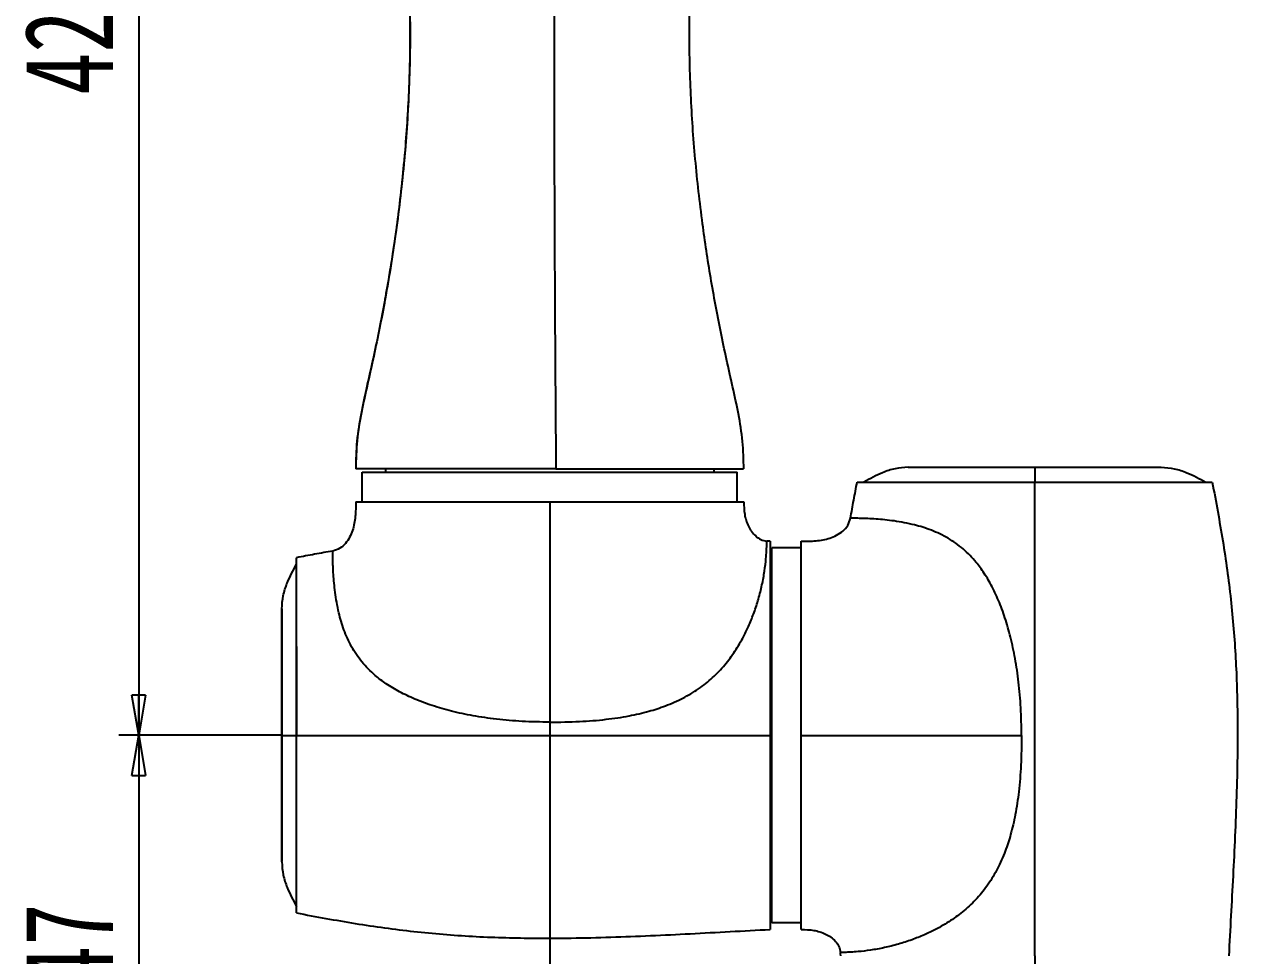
# Model space of a CAD drawing. Header units: millimetres. Extents: x 0 to 841, y 0 to 594.
# Drawn here: x 498.3 to 621.3, y 127.9 to 222.3 of the extents above; entities that cross this region are included whole.
import ezdxf

# ---------------------------------------------------------------- set-up
doc = ezdxf.new("R2010")
doc.units = ezdxf.units.MM
doc.layers.add('10', color=7, linetype='Continuous')
doc.styles.add('SLDTEXTSTYLE4', font='TXT', dxfattribs={"width": 0.7})
doc.dimstyles.new('SLDDIMSTYLE0', dxfattribs={"dimtxt": 9, "dimasz": 4.08, "dimexe": 0, "dimexo": 0.0625, "dimgap": 2.25, "dimtad": 2, "dimlfac": 3, "dimrnd": 1e-09, "dimzin": 12, "dimdsep": 46, "dimtxsty": 'SLDTEXTSTYLE4', "dimblk1": 'CLOSED', "dimblk2": 'CLOSED', "dimsah": 1, "dimcen": 0.09, "dimadec": 0, "dimazin": 3, "dimtfac": 1, "dimtofl": 0, "dimtmove": 0, "dimatfit": 3, "dimldrblk": 'CLOSED', "dimfxl": 0, "dimfrac": 2, "dimtolj": 1, "dimtzin": 12, "dimarcsym": 0})

# ---------------------------------------------------------------- blocks, each defined once
blk = doc.blocks.new('_Closed')
at = {"color": 0, "linetype": 'ByBlock', "lineweight": -2}
for p, q in [((-1, 0.166667), (0, 0)), ((-1, 0.166667), (-1, -0.166667)), ((0, 0), (-1, -0.166667)), ((0, 0), (-1, 0))]:
    blk.add_line(p, q, dxfattribs=at)
blk = doc.blocks.new('_D_12')
at = {"layer": '10'}
for p, q in [((551.58, 151.56), (551.58, 89.39)), ((600.75, 127.89), (600.75, 89.39)), ((551.58, 91.39), (600.75, 91.39))]:
    blk.add_line(p, q, dxfattribs=at)
at = {"layer": '10', "xscale": 4.08, "yscale": 4.08}
for p, rotation in [((551.58, 91.39, 0), 179.9999999941295), ((600.75, 91.39, 0), 359.9999999941294)]:
    blk.add_blockref('_Closed', p, dxfattribs=dict(at, rotation=rotation))
at = {"layer": '10', "insert": (573.02, 103), "char_height": 9, "attachment_point": 1, "rotation": 360, "style": 'SLDTEXTSTYLE4'}
blk.add_mtext('147', dxfattribs=at)
blk = doc.blocks.new('_D_13')
at = {"layer": '10'}
for p, q in [((524.41, 150.23), (507.91, 150.23)), ((509.91, 150.23), (509.91, 101.39)), ((576.08, 101.39), (507.91, 101.39))]:
    blk.add_line(p, q, dxfattribs=at)
at = {"layer": '10', "xscale": 4.08, "yscale": 4.08}
for p, rotation in [((509.91, 150.23, 0), 89.99999995012676), ((509.91, 101.39, 0), 269.9999999501268)]:
    blk.add_blockref('_Closed', p, dxfattribs=dict(at, rotation=rotation))
at = {"layer": '10', "insert": (498.31, 120.33), "char_height": 9, "attachment_point": 1, "rotation": 90, "style": 'SLDTEXTSTYLE4'}
blk.add_mtext('147', dxfattribs=at)
blk = doc.blocks.new('_D_14')
at = {"layer": '10'}
for p, q in [((524.41, 293.23), (507.91, 293.23)), ((509.91, 293.23), (509.91, 150.23)), ((524.41, 150.23), (507.91, 150.23))]:
    blk.add_line(p, q, dxfattribs=at)
at = {"layer": '10', "xscale": 4.08, "yscale": 4.08}
for p, rotation in [((509.91, 293.23, 0), 89.99999995012676), ((509.91, 150.23, 0), 269.9999999501268)]:
    blk.add_blockref('_Closed', p, dxfattribs=dict(at, rotation=rotation))
at = {"layer": '10', "insert": (498.31, 215.13), "char_height": 9, "attachment_point": 1, "rotation": 90, "style": 'SLDTEXTSTYLE4'}
blk.add_mtext('427', dxfattribs=at)

msp = doc.modelspace()

# ---------------------------------------------------------------- linework, layer by layer
at = {"color": 7, "linetype": 'Continuous', "lineweight": 25}
for p, q in [((534.9203, 177.2277), (534.9203, 176.8944)), ((568.237, 176.8944), (568.237, 177.2277)), ((532.5786, 173.8944), (532.5786, 176.8944)), ((570.5786, 173.8944), (570.5786, 176.8944)), ((577.079, 169.2277), (574.079, 169.2277)), ((574.079, 166.886), (573.9123, 166.886)), ((573.9123, 133.5694), (574.079, 133.5694)), ((577.079, 131.2277), (574.079, 131.2277))]:
    msp.add_line(p, q, dxfattribs=at)
at = {"color": 8, "linetype": 'Continuous', "lineweight": 25}
msp.add_line((574.079, 150.2277), (573.9123, 150.2277), dxfattribs=at)
at = {"color": 7, "linetype": 'Continuous', "lineweight": 25, "flags": 128}
for points in [[(532.5786, 176.8944), (532.6372, 176.8944), (532.8125, 176.8944), (533.1036, 176.8944), (533.5085, 176.8944), (534.0249, 176.8944), (534.6495, 176.8944), (535.3785, 176.8944), (536.2073, 176.8944), (537.1309, 176.8944), (538.1436, 176.8944), (539.2391, 176.8944), (540.4107, 176.8944), (541.6512, 176.8944), (542.9528, 176.8944), (544.3076, 176.8944), (545.7073, 176.8944), (547.1432, 176.8944), (548.6064, 176.8944), (550.0879, 176.8944), (551.5786, 176.8944), (553.0693, 176.8944), (554.5509, 176.8944), (556.0141, 176.8944), (557.4499, 176.8944), (558.8496, 176.8944), (560.2044, 176.8944), (561.5061, 176.8944), (562.7465, 176.8944), (563.9181, 176.8944), (565.0137, 176.8944), (566.0263, 176.8944), (566.9499, 176.8944), (567.7788, 176.8944), (568.5077, 176.8944), (569.1323, 176.8944), (569.6487, 176.8944), (570.0537, 176.8944), (570.3447, 176.8944), (570.5201, 176.8944), (570.5786, 176.8944)], [(573.9123, 169.8944), (573.7257, 169.9042), (573.579, 169.9119)], [(574.079, 131.2277), (574.079, 131.2863), (574.079, 131.4616), (574.079, 131.7527), (574.079, 132.1576), (574.079, 132.674), (574.079, 133.2986), (574.079, 134.0275), (574.079, 134.8564), (574.079, 135.78), (574.079, 136.7927), (574.079, 137.8882), (574.079, 139.0598), (574.079, 140.3002), (574.079, 141.6019), (574.079, 142.9567), (574.079, 144.3564), (574.079, 145.7922), (574.079, 147.2554), (574.079, 148.737), (574.079, 150.2277), (574.079, 151.7184), (574.079, 153.2), (574.079, 154.6632), (574.079, 156.099), (574.079, 157.4987), (574.079, 158.8535), (574.079, 160.1552), (574.079, 161.3956), (574.079, 162.5672), (574.079, 163.6627), (574.079, 164.6754), (574.079, 165.599), (574.079, 166.4279), (574.079, 167.1568), (574.079, 167.7814), (574.079, 168.2978), (574.079, 168.7027), (574.079, 168.9938), (574.079, 169.1691), (574.079, 169.2277)], [(581.079, 127.894), (581.0692, 128.0807), (581.0615, 128.2273)]]:
    msp.add_lwpolyline(points, dxfattribs=at)
at = {"color": 7, "linetype": 'Continuous', "lineweight": 25}
for points, knots in [([(531.912, 266.2277), (531.9472, 265.2929), (532.0177, 263.4212), (532.4768, 260.641), (533.0509, 257.8794), (533.6556, 255.1166), (534.3922, 251.4522), (535.2207, 246.8836), (536.0963, 241.0528), (536.8095, 234.8563), (537.2868, 228.2958), (537.4626, 221.8283), (537.3323, 215.4618), (536.9191, 209.2022), (536.2415, 202.9538), (535.4893, 197.8687), (534.7942, 193.9377), (534.2545, 191.1491), (533.6734, 188.3641), (533.0363, 185.5909), (532.434, 182.8211), (531.9649, 180.0347), (531.9296, 178.1612), (531.912, 177.2277)], [0, 0, 0, 0, 0.03120182, 0.06247195, 0.09389754, 0.12539452, 0.15688272, 0.21867898, 0.28038071, 0.35369409, 0.42685911, 0.49991076, 0.56960905, 0.63937053, 0.70927527, 0.77937895, 0.81093471, 0.84254145, 0.87420144, 0.90590878, 0.93752353, 0.96886898, 1, 1, 1, 1]), ([(531.9215, 266.2277), (531.9655, 265.181), (532.0537, 263.0844), (532.6128, 259.9761), (533.2799, 256.8866), (533.9394, 253.787), (534.7329, 249.6775), (535.6067, 244.5538), (536.4889, 238.0144), (537.1395, 231.0655), (537.4649, 223.7117), (537.3936, 216.356), (536.9256, 209.0095), (536.0959, 201.6785), (535.1664, 195.8542), (534.337, 191.5208), (533.747, 188.6601), (533.0961, 185.8114), (532.4712, 182.9687), (531.9788, 180.1093), (531.9406, 178.1859), (531.9215, 177.2277)], [0, 0, 0, 0, 0.034934742, 0.069981942, 0.105219621, 0.140504391, 0.175766957, 0.244951005, 0.314002832, 0.396022447, 0.477873178, 0.559644316, 0.641484356, 0.72352857, 0.805871721, 0.838320594, 0.870826036, 0.903387384, 0.935862371, 0.96804614, 1, 1, 1, 1]), ([(552.1914, 266.2277), (552.1903, 265.4789), (552.1881, 263.9779), (552.1743, 261.7592), (552.1581, 259.5565), (552.1419, 257.3509), (552.1273, 255.1384), (552.1136, 252.9249), (552.0936, 249.4184), (552.0702, 244.5991), (552.0455, 238.0613), (552.0273, 231.0991), (552.0185, 223.7186), (552.0212, 216.3315), (552.035, 208.9612), (552.0585, 201.6255), (552.0838, 195.9433), (552.1056, 191.8944), (552.1201, 189.4529), (552.1357, 187.0116), (552.153, 184.5751), (552.1711, 182.1469), (552.1873, 179.7062), (552.19, 178.0517), (552.1914, 177.2277)], [0, 0, 0, 0, 0.02498776, 0.05009221, 0.07533389, 0.10056794, 0.12572582, 0.15082991, 0.17589451, 0.24471697, 0.3135852, 0.39569525, 0.4778603, 0.56003412, 0.64219305, 0.72423765, 0.80613326, 0.83373509, 0.86138503, 0.88909835, 0.91691087, 0.9447818, 0.97249992, 1, 1, 1, 1]), ([(571.2453, 177.2277), (571.2278, 178.1592), (571.1928, 180.0286), (570.7255, 182.809), (570.1251, 185.5728), (569.4893, 188.3399), (568.7229, 192.0089), (567.8708, 196.5798), (566.9892, 202.4115), (566.2875, 208.6058), (565.8336, 215.1631), (565.6941, 221.6294), (565.86, 227.9969), (566.2967, 234.2596), (566.9868, 240.5104), (567.7364, 245.5962), (568.4155, 249.5268), (568.9382, 252.3123), (569.4965, 255.0924), (570.1024, 257.8613), (570.6782, 260.6288), (571.1391, 263.415), (571.2099, 265.2908), (571.2453, 266.2277)], [0, 0, 0, 0, 0.03106305, 0.06233918, 0.09388392, 0.12552215, 0.15711368, 0.21901417, 0.28072242, 0.35397774, 0.42706928, 0.50008678, 0.56981644, 0.63964737, 0.7096119, 0.77971561, 0.81123371, 0.84277317, 0.87433004, 0.90589602, 0.93739102, 0.96873002, 1, 1, 1, 1]), ([(552.1914, 177.2277), (551.4603, 177.2277), (549.9959, 177.2277), (547.8182, 177.2277), (545.6815, 177.2277), (543.6147, 177.2277), (541.6425, 177.2277), (539.7937, 177.2277), (538.0971, 177.2277), (536.5692, 177.2277), (535.2285, 177.2277), (534.0998, 177.2277), (533.1881, 177.2277), (532.5116, 177.2277), (532.0621, 177.2277), (531.9684, 177.2277), (531.9215, 177.2277)], [0, 0, 0, 0, 0.07096206, 0.14214699, 0.21310919, 0.28461742, 0.35635345, 0.4278615, 0.49939228, 0.57115145, 0.6426824, 0.71417965, 0.78590463, 0.8574018, 0.9287009, 1, 1, 1, 1]), ([(552.1914, 177.2277), (552.9209, 177.2277), (554.3823, 177.2277), (556.5363, 177.2277), (558.6357, 177.2277), (560.6497, 177.2277), (562.5554, 177.2277), (564.3246, 177.2277), (565.9292, 177.2277), (567.3542, 177.2277), (568.5825, 177.2277), (569.5901, 177.2277), (570.3751, 177.2277), (570.9161, 177.2277), (571.2113, 177.2277), (571.2177, 177.2277), (571.2204, 177.2277)], [0, 0, 0, 0, 0.07239789, 0.14502315, 0.21742118, 0.29037629, 0.3635638, 0.43651872, 0.50949684, 0.58270797, 0.65568625, 0.72863016, 0.8018064, 0.87475023, 0.94749197, 1, 1, 1, 1]), ([(587.9123, 177.394), (587.4699, 177.3611), (586.5788, 177.2948), (585.0514, 176.7805), (584.0345, 176.2305), (583.4123, 175.894)], [0, 0, 0, 0, 0.276772047, 0.55746958, 1, 1, 1, 1]), ([(587.9123, 177.394), (587.916, 177.394), (587.9234, 177.394), (588.0468, 177.394), (588.3195, 177.394), (588.7427, 177.394), (589.2696, 177.394), (589.9528, 177.394), (590.8086, 177.394), (591.8313, 177.394), (592.9788, 177.394), (594.2055, 177.394), (595.6177, 177.394), (597.2105, 177.394), (598.9716, 177.394), (600.1516, 177.394), (600.7457, 177.394)], [0, 0, 0, 0, 0.08397261, 0.16679981, 0.24932864, 0.31185082, 0.3748044, 0.43760771, 0.5, 0.56239229, 0.6251956, 0.68814918, 0.75067136, 0.83320019, 0.91602739, 1, 1, 1, 1]), ([(600.7457, 177.394), (600.7457, 177.3611), (600.7457, 177.2948), (600.7457, 176.7805), (600.7457, 176.2305), (600.7457, 175.894)], [0, 0, 0, 0, 0.276772048, 0.557469579, 1, 1, 1, 1]), ([(600.7457, 177.394), (601.3397, 177.394), (602.5197, 177.394), (604.2808, 177.394), (605.8737, 177.394), (607.2858, 177.394), (608.5125, 177.394), (609.66, 177.394), (610.6827, 177.394), (611.5385, 177.394), (612.2217, 177.394), (612.7486, 177.394), (613.1718, 177.394), (613.4445, 177.394), (613.5679, 177.394), (613.5753, 177.394), (613.579, 177.394)], [0, 0, 0, 0, 0.08397261, 0.16679981, 0.24932864, 0.31185082, 0.3748044, 0.43760771, 0.5, 0.56239229, 0.6251956, 0.68814918, 0.75067136, 0.83320019, 0.91602739, 1, 1, 1, 1]), ([(613.579, 177.394), (614.0214, 177.3611), (614.9125, 177.2948), (616.4399, 176.7805), (617.4568, 176.2305), (618.079, 175.894)], [0, 0, 0, 0, 0.27677205, 0.55746958, 1, 1, 1, 1]), ([(582.0665, 172.2273), (582.1753, 172.8384), (582.3931, 174.0622), (582.628, 175.2828), (582.7457, 175.894)], [0, 0, 0, 0, 0.49928449, 1, 1, 1, 1]), ([(582.7457, 175.894), (582.7613, 175.894), (582.7921, 175.894), (583.1168, 175.894), (583.6643, 175.894), (584.3843, 175.894), (585.2138, 175.894), (586.22, 175.894), (587.4079, 175.894), (588.7752, 175.894), (590.2965, 175.894), (591.9336, 175.894), (593.814, 175.894), (595.9416, 175.894), (598.3252, 175.894), (599.9306, 175.894), (600.7457, 175.894)], [0, 0, 0, 0, 0.0844124, 0.166252754, 0.248613662, 0.311470601, 0.374516046, 0.438425211, 0.500000071, 0.561566868, 0.62548263, 0.688518127, 0.751386305, 0.833738536, 0.915582973, 1, 1, 1, 1]), ([(600.7457, 127.894), (600.7457, 130.5899), (600.7457, 135.9701), (600.7457, 144.0236), (600.7457, 151.384), (600.7457, 158.0479), (600.7457, 164.0203), (600.7457, 169.9717), (600.7457, 173.9153), (600.7457, 175.894)], [0, 0, 0, 0, 0.16807744, 0.33543103, 0.5018766, 0.62618291, 0.75028954, 0.87470388, 1, 1, 1, 1]), ([(600.7457, 175.894), (601.5607, 175.894), (603.166, 175.894), (605.5496, 175.894), (607.6772, 175.894), (609.5577, 175.894), (611.1948, 175.894), (612.7161, 175.894), (614.0834, 175.894), (615.2713, 175.894), (616.2775, 175.894), (617.107, 175.894), (617.827, 175.894), (618.3745, 175.894), (618.6992, 175.894), (618.73, 175.894), (618.7457, 175.894)], [0, 0, 0, 0, 0.08441164, 0.16625611, 0.24861369, 0.31148186, 0.37451736, 0.43842697, 0.49999992, 0.56156864, 0.62548395, 0.68852939, 0.75138633, 0.83374189, 0.91558221, 1, 1, 1, 1]), ([(618.7457, 175.894), (619.1152, 173.9153), (619.8517, 169.9717), (620.6756, 164.0203), (621.1623, 158.0479), (621.3559, 151.384), (621.24, 144.0236), (620.8584, 135.9701), (620.5612, 130.5899), (620.4123, 127.894)], [0, 0, 0, 0, 0.12529612, 0.24971046, 0.37381709, 0.4981234, 0.66456897, 0.83192256, 1, 1, 1, 1]), ([(531.9123, 173.8944), (531.9129, 173.3928), (531.9141, 172.4173), (531.6947, 171.1998), (531.3135, 170.2953), (530.8991, 169.6634), (530.326, 169.1269), (529.8306, 168.981), (529.579, 168.9069)], [0, 0, 0, 0, 0.25222395, 0.49052844, 0.61599861, 0.74346822, 0.86967653, 1, 1, 1, 1]), ([(531.9123, 173.8944), (531.9444, 173.8944), (532.0084, 173.8944), (532.5205, 173.8944), (533.3214, 173.8944), (534.4256, 173.8944), (535.8094, 173.8944), (537.4596, 173.8944), (539.3579, 173.8944), (541.4829, 173.8944), (543.611, 173.8944), (545.665, 173.8944), (547.592, 173.8944), (549.5717, 173.8944), (550.9091, 173.8944), (551.579, 173.8944)], [0, 0, 0, 0, 0.08290449, 0.16516072, 0.24693568, 0.32840798, 0.40991445, 0.49173433, 0.5742444, 0.65754704, 0.74178067, 0.80568152, 0.87010059, 0.93493086, 1, 1, 1, 1]), ([(551.579, 173.8944), (551.579, 171.9954), (551.579, 168.2451), (551.579, 162.661), (551.579, 157.1159), (551.579, 153.4219), (551.579, 151.561)], [0, 0, 0, 0, 0.25485246, 0.50330417, 0.74978984, 1, 1, 1, 1]), ([(551.579, 173.8944), (552.4014, 173.8944), (554.0515, 173.8944), (556.4989, 173.8944), (558.8924, 173.8944), (561.1937, 173.8944), (563.3592, 173.8944), (565.1752, 173.8944), (566.6608, 173.8944), (567.8538, 173.8944), (568.8844, 173.8944), (569.8358, 173.8944), (570.6136, 173.8944), (571.1469, 173.8944), (571.2128, 173.8944), (571.2457, 173.8944)], [0, 0, 0, 0, 0.0798593, 0.16024485, 0.24146848, 0.32385488, 0.40719156, 0.49137733, 0.5550158, 0.61889626, 0.6828847, 0.74684514, 0.83179801, 0.91622636, 1, 1, 1, 1]), ([(571.2457, 173.8944), (571.2607, 173.4692), (571.2906, 172.6281), (571.5914, 171.6074), (572.018, 170.885), (572.4401, 170.4164), (572.9575, 170.0299), (573.3733, 169.951), (573.579, 169.9119)], [0, 0, 0, 0, 0.25326713, 0.50104938, 0.62445261, 0.75058633, 0.87657618, 1, 1, 1, 1]), ([(577.079, 169.894), (577.5806, 169.8934), (578.5561, 169.8923), (579.7735, 170.1116), (580.678, 170.4928), (581.31, 170.9072), (581.8464, 171.4804), (581.9923, 171.9757), (582.0665, 172.2273)], [0, 0, 0, 0, 0.25222395, 0.49052844, 0.61599861, 0.74346822, 0.86967653, 1, 1, 1, 1]), ([(599.4123, 150.2273), (599.3975, 151.1626), (599.3688, 152.9658), (599.1365, 155.5622), (598.7908, 157.9485), (598.3296, 160.1275), (597.7665, 162.1024), (597.1099, 163.872), (596.3722, 165.4302), (595.5694, 166.7741), (594.5838, 168.0825), (593.3363, 169.3162), (591.7476, 170.3808), (590.0353, 171.1425), (588.504, 171.5838), (587.2408, 171.8402), (586.2274, 171.9921), (585.2797, 172.0955), (584.3968, 172.1621), (583.5973, 172.2014), (582.9262, 172.22), (582.4256, 172.2264), (582.1171, 172.2275), (582.0838, 172.2274), (582.0665, 172.2273)], [0, 0, 0, 0, 0.06382768, 0.12304805, 0.1778432, 0.22854557, 0.27542195, 0.3186957, 0.35847507, 0.39470344, 0.42774362, 0.4737141, 0.51961012, 0.56808217, 0.61785405, 0.6511515, 0.68494031, 0.72024392, 0.75885771, 0.80125111, 0.8466443, 0.89416997, 0.94471604, 1, 1, 1, 1]), ([(551.579, 151.561), (552.5895, 151.5728), (554.4978, 151.595), (557.1882, 151.8095), (559.5337, 152.1577), (561.5444, 152.6205), (563.3752, 153.2111), (565.0755, 153.9535), (566.6928, 154.9097), (568.1264, 156.0473), (569.3539, 157.3524), (570.4016, 158.7789), (571.1978, 160.1482), (571.8275, 161.4656), (572.333, 162.7382), (572.7755, 164.1157), (573.1289, 165.5483), (573.376, 166.9474), (573.5031, 168.0854), (573.5582, 168.9297), (573.5764, 169.493), (573.5792, 169.8473), (573.5791, 169.8905), (573.579, 169.9119)], [0, 0, 0, 0, 0.06884543, 0.13000874, 0.18381849, 0.23044383, 0.27070672, 0.31519761, 0.35733512, 0.39982136, 0.44209097, 0.48384806, 0.52836752, 0.56177234, 0.59970278, 0.64304896, 0.69221578, 0.74732786, 0.80749369, 0.85516121, 0.90388983, 0.95238163, 1, 1, 1, 1]), ([(573.9123, 169.8944), (573.9123, 169.8618), (573.9123, 169.7968), (573.9123, 169.2746), (573.9123, 168.4504), (573.9123, 167.3079), (573.9123, 165.875), (573.9123, 164.174), (573.9123, 162.2342), (573.9123, 160.0892), (573.9123, 157.7756), (573.9123, 155.3329), (573.9123, 152.8025), (573.9123, 151.086), (573.9123, 150.2277)], [0, 0, 0, 0, 0.08334415, 0.16665448, 0.24999986, 0.33334652, 0.41664861, 0.49999952, 0.58334384, 0.66665476, 0.74999936, 0.83330664, 0.91665076, 1, 1, 1, 1]), ([(577.079, 150.2273), (577.079, 150.8972), (577.079, 152.2346), (577.079, 154.2144), (577.079, 156.1413), (577.079, 158.1953), (577.079, 160.3234), (577.079, 162.4483), (577.079, 164.3466), (577.079, 165.9969), (577.079, 167.3807), (577.079, 168.4849), (577.079, 169.2858), (577.079, 169.7979), (577.079, 169.8619), (577.079, 169.894)], [0, 0, 0, 0, 0.06506914, 0.12989941, 0.19431848, 0.25821933, 0.34244789, 0.42575057, 0.50826567, 0.59008061, 0.67158709, 0.75306433, 0.8348343, 0.9170905, 1, 1, 1, 1]), ([(529.579, 168.9069), (528.968, 168.7981), (527.7442, 168.5803), (526.5235, 168.3453), (525.9123, 168.2277)], [0, 0, 0, 0, 0.49928449, 1, 1, 1, 1]), ([(551.579, 151.561), (550.6437, 151.5759), (548.8405, 151.6046), (546.2441, 151.8369), (543.8578, 152.1826), (541.6788, 152.6438), (539.7039, 153.2068), (537.9343, 153.8635), (536.3761, 154.6012), (535.0322, 155.4039), (533.7238, 156.3895), (532.4902, 157.637), (531.4255, 159.2257), (530.6638, 160.9381), (530.2225, 162.4694), (529.9661, 163.7326), (529.8142, 164.746), (529.7108, 165.6936), (529.6443, 166.5766), (529.6049, 167.376), (529.5863, 168.0471), (529.5799, 168.5478), (529.5789, 168.8562), (529.5789, 168.8895), (529.579, 168.9069)], [0, 0, 0, 0, 0.06382768, 0.12304805, 0.1778432, 0.22854557, 0.27542195, 0.3186957, 0.35847507, 0.39470344, 0.42774362, 0.4737141, 0.51961012, 0.56808217, 0.61785405, 0.6511515, 0.68494031, 0.72024392, 0.75885771, 0.80125111, 0.8466443, 0.89416997, 0.94471604, 1, 1, 1, 1]), ([(524.4123, 163.061), (524.4452, 163.5034), (524.5115, 164.3945), (525.0258, 165.9219), (525.5758, 166.9388), (525.9123, 167.561)], [0, 0, 0, 0, 0.27677205, 0.55746958, 1, 1, 1, 1]), ([(525.9123, 150.2277), (525.9123, 151.0427), (525.9123, 152.648), (525.9123, 155.0316), (525.9123, 157.1593), (525.9123, 159.0397), (525.9123, 160.6768), (525.9123, 162.1981), (525.9123, 163.5654), (525.9123, 164.7533), (525.9123, 165.7595), (525.9123, 166.589), (525.9123, 167.3091), (525.9123, 167.8565), (525.9123, 168.1813), (525.9123, 168.2121), (525.9123, 168.2277)], [0, 0, 0, 0, 0.08441164, 0.16625611, 0.24861369, 0.31148186, 0.37451736, 0.43842697, 0.49999992, 0.56156864, 0.62548395, 0.68852939, 0.75138633, 0.83374189, 0.91558221, 1, 1, 1, 1]), ([(524.4123, 150.2277), (524.4123, 150.8217), (524.4123, 152.0017), (524.4123, 153.7628), (524.4123, 155.3557), (524.4123, 156.7679), (524.4123, 157.9945), (524.4123, 159.1421), (524.4123, 160.1647), (524.4123, 161.0206), (524.4123, 161.7038), (524.4123, 162.2306), (524.4123, 162.6538), (524.4123, 162.9265), (524.4123, 163.05), (524.4123, 163.0573), (524.4123, 163.061)], [0, 0, 0, 0, 0.08397261, 0.16679981, 0.24932864, 0.31185082, 0.3748044, 0.43760771, 0.5, 0.56239229, 0.6251956, 0.68814918, 0.75067136, 0.83320019, 0.91602739, 1, 1, 1, 1]), ([(524.4123, 163.061), (524.4123, 163.0573), (524.4123, 163.05), (524.4123, 162.9265), (524.4123, 162.6538), (524.4123, 162.2306), (524.4123, 161.7038), (524.4123, 161.0206), (524.4123, 160.1647), (524.4123, 159.1421), (524.4123, 157.9945), (524.4123, 156.7679), (524.4123, 155.3557), (524.4123, 153.7628), (524.4123, 152.0017), (524.4123, 150.8217), (524.4123, 150.2277)], [0, 0, 0, 0, 0.08397261, 0.16679981, 0.24932864, 0.31185082, 0.3748044, 0.43760771, 0.5, 0.56239229, 0.6251956, 0.68814918, 0.75067136, 0.83320019, 0.91602739, 1, 1, 1, 1]), ([(525.9123, 159.2277), (525.9123, 159.2267), (525.9123, 159.2248), (525.9123, 159.1386), (525.9123, 158.8901), (525.9123, 158.42), (525.9123, 157.6895), (525.9123, 156.6582), (525.9123, 155.4507), (525.9123, 154.182), (525.9123, 152.8743), (525.9123, 151.5542), (525.9123, 150.6714), (525.9123, 150.2277)], [0, 0, 0, 0, 0.09382074, 0.18660742, 0.27940517, 0.37332572, 0.46685297, 0.55968943, 0.64815961, 0.73658198, 0.82395847, 0.91151119, 1, 1, 1, 1]), ([(524.4123, 150.2277), (524.4452, 150.2277), (524.5115, 150.2277), (525.0258, 150.2277), (525.5758, 150.2277), (525.9123, 150.2277)], [0, 0, 0, 0, 0.27677205, 0.55746958, 1, 1, 1, 1]), ([(524.4123, 137.3944), (524.4123, 137.3981), (524.4123, 137.4054), (524.4123, 137.5289), (524.4123, 137.8016), (524.4123, 138.2248), (524.4123, 138.7516), (524.4123, 139.4348), (524.4123, 140.2907), (524.4123, 141.3133), (524.4123, 142.4608), (524.4123, 143.6875), (524.4123, 145.0997), (524.4123, 146.6925), (524.4123, 148.4537), (524.4123, 149.6337), (524.4123, 150.2277)], [0, 0, 0, 0, 0.08397261, 0.16679981, 0.24932864, 0.31185082, 0.3748044, 0.43760771, 0.5, 0.56239229, 0.6251956, 0.68814918, 0.75067136, 0.83320019, 0.91602739, 1, 1, 1, 1]), ([(524.4123, 150.2277), (524.4123, 149.6337), (524.4123, 148.4537), (524.4123, 146.6925), (524.4123, 145.0997), (524.4123, 143.6875), (524.4123, 142.4608), (524.4123, 141.3133), (524.4123, 140.2907), (524.4123, 139.4348), (524.4123, 138.7519), (524.4123, 138.224), (524.4123, 137.805), (524.4123, 137.5646), (524.4123, 137.5097), (524.4123, 137.4913)], [0, 0, 0, 0, 0.096011071, 0.190712537, 0.28507284, 0.356558314, 0.42853704, 0.500343941, 0.571680902, 0.643017863, 0.714824764, 0.78680349, 0.858288964, 0.952649267, 1, 1, 1, 1]), ([(525.9123, 150.2277), (527.8911, 150.2277), (531.8346, 150.2277), (537.786, 150.2277), (543.7585, 150.2277), (550.4223, 150.2277), (557.7827, 150.2277), (565.8362, 150.2277), (571.2164, 150.2277), (573.9123, 150.2277)], [0, 0, 0, 0, 0.12529612, 0.24971046, 0.37381709, 0.4981234, 0.66456897, 0.83192256, 1, 1, 1, 1]), ([(525.9123, 132.2277), (525.9123, 132.2433), (525.9123, 132.2741), (525.9123, 132.5988), (525.9123, 133.1463), (525.9123, 133.8664), (525.9123, 134.6959), (525.9123, 135.7021), (525.9123, 136.8899), (525.9123, 138.2572), (525.9123, 139.7785), (525.9123, 141.4157), (525.9123, 143.2961), (525.9123, 145.4236), (525.9123, 147.8073), (525.9123, 149.4126), (525.9123, 150.2277)], [0, 0, 0, 0, 0.0844124, 0.16625275, 0.24861366, 0.3114706, 0.37451605, 0.43842521, 0.50000007, 0.56156687, 0.62548263, 0.68851813, 0.75138631, 0.83373854, 0.91558297, 1, 1, 1, 1]), ([(525.9123, 141.2277), (525.9123, 141.2287), (525.9123, 141.2306), (525.9123, 141.3168), (525.9123, 141.5653), (525.9123, 142.0354), (525.9123, 142.7659), (525.9123, 143.7971), (525.9123, 145.0047), (525.9123, 146.2734), (525.9123, 147.5811), (525.9123, 148.9012), (525.9123, 149.784), (525.9123, 150.2277)], [0, 0, 0, 0, 0.09382074, 0.18660742, 0.27940517, 0.37332572, 0.46685297, 0.55968943, 0.64815961, 0.73658198, 0.82395847, 0.91151119, 1, 1, 1, 1]), ([(573.9123, 150.2277), (573.9123, 149.3695), (573.9123, 147.653), (573.9123, 145.1226), (573.9123, 142.6802), (573.9123, 140.3664), (573.9123, 138.2216), (573.9123, 136.2815), (573.9123, 134.5805), (573.9123, 133.1476), (573.9123, 132.005), (573.9123, 131.1808), (573.9123, 130.6586), (573.9123, 130.5936), (573.9123, 130.561)], [0, 0, 0, 0, 0.083343929, 0.166687977, 0.250000469, 0.333308162, 0.41665138, 0.500000886, 0.583346481, 0.666648502, 0.75000034, 0.833340407, 0.916650669, 1, 1, 1, 1]), ([(577.079, 150.2273), (578.978, 150.2273), (582.7282, 150.2273), (588.3124, 150.2273), (593.8574, 150.2273), (597.5515, 150.2273), (599.4123, 150.2273)], [0, 0, 0, 0, 0.25485246, 0.50330417, 0.74978984, 1, 1, 1, 1]), ([(577.079, 130.5607), (577.079, 130.5935), (577.079, 130.6594), (577.079, 131.1927), (577.079, 131.9705), (577.079, 132.922), (577.079, 133.9526), (577.079, 135.1455), (577.079, 136.6311), (577.079, 138.4471), (577.079, 140.6125), (577.079, 142.9139), (577.079, 145.3073), (577.079, 147.7547), (577.079, 149.4049), (577.079, 150.2273)], [0, 0, 0, 0, 0.08376844, 0.16819677, 0.25315486, 0.3171153, 0.38110374, 0.4449842, 0.50862266, 0.59280327, 0.67613999, 0.75853152, 0.83975017, 0.92013576, 1, 1, 1, 1]), ([(599.4123, 150.2273), (599.4005, 149.2168), (599.3783, 147.3086), (599.1639, 144.6181), (598.8157, 142.2726), (598.3529, 140.262), (597.7622, 138.4311), (597.0198, 136.7308), (596.0637, 135.1135), (594.926, 133.6799), (593.621, 132.4524), (592.1944, 131.4048), (590.8251, 130.6085), (589.5078, 129.9788), (588.2352, 129.4733), (586.8577, 129.0309), (585.4251, 128.6774), (584.026, 128.4304), (582.888, 128.3032), (582.0437, 128.2482), (581.4803, 128.2299), (581.126, 128.2271), (581.0828, 128.2273), (581.0615, 128.2273)], [0, 0, 0, 0, 0.06884543, 0.13000874, 0.18381849, 0.23044383, 0.27070672, 0.31519761, 0.35733512, 0.39982136, 0.44209097, 0.48384806, 0.52836752, 0.56177234, 0.59970278, 0.64304896, 0.69221578, 0.74732786, 0.80749369, 0.85516121, 0.90388983, 0.95238163, 1, 1, 1, 1]), ([(524.4123, 137.3944), (524.4452, 136.952), (524.5115, 136.0609), (525.0258, 134.5335), (525.5758, 133.5166), (525.9123, 132.8944)], [0, 0, 0, 0, 0.27677205, 0.55746958, 1, 1, 1, 1]), ([(525.9123, 132.2277), (527.8911, 131.8582), (531.8346, 131.1217), (537.786, 130.2977), (543.7585, 129.8111), (550.4223, 129.6174), (557.7827, 129.7333), (565.8362, 130.115), (571.2164, 130.4121), (573.9123, 130.561)], [0, 0, 0, 0, 0.12529612, 0.24971046, 0.37381709, 0.4981234, 0.66456897, 0.83192256, 1, 1, 1, 1]), ([(577.079, 130.5607), (577.5041, 130.5456), (578.3452, 130.5157), (579.366, 130.2149), (580.0883, 129.7883), (580.557, 129.3662), (580.9435, 128.8488), (581.0224, 128.4331), (581.0615, 128.2273)], [0, 0, 0, 0, 0.25326713, 0.50104938, 0.62445261, 0.75058633, 0.87657618, 1, 1, 1, 1])]:
    msp.add_open_spline(points, degree=3, knots=knots, dxfattribs=at)

# ---------------------------------------------------------------- dimensions: what is measured, and where the dimension line sits
at = {"layer": '10'}
for base, p1, p2, angle, picture, middle in [((509.9107, 150.2277), (524.4123, 293.2277), (524.4123, 150.2277), 90, '_D_14', (509.9107, 221.0478)), ((600.7457, 91.394), (551.579, 151.561), (600.7457, 127.894), 360, '_D_12', (578.9385, 91.394)), ((509.9107, 101.394), (524.4123, 150.2277), (576.0769, 101.394), 90, '_D_13', (509.9107, 126.2438))]:
    dim = msp.add_linear_dim(base=base, p1=p1, p2=p2, angle=angle, dimstyle='SLDDIMSTYLE0', dxfattribs=at)
    dim.commit()
    dim.dimension.update_dxf_attribs({"geometry": picture, "text_midpoint": middle, "dimtype": 160})

doc.saveas('drawing.dxf')
